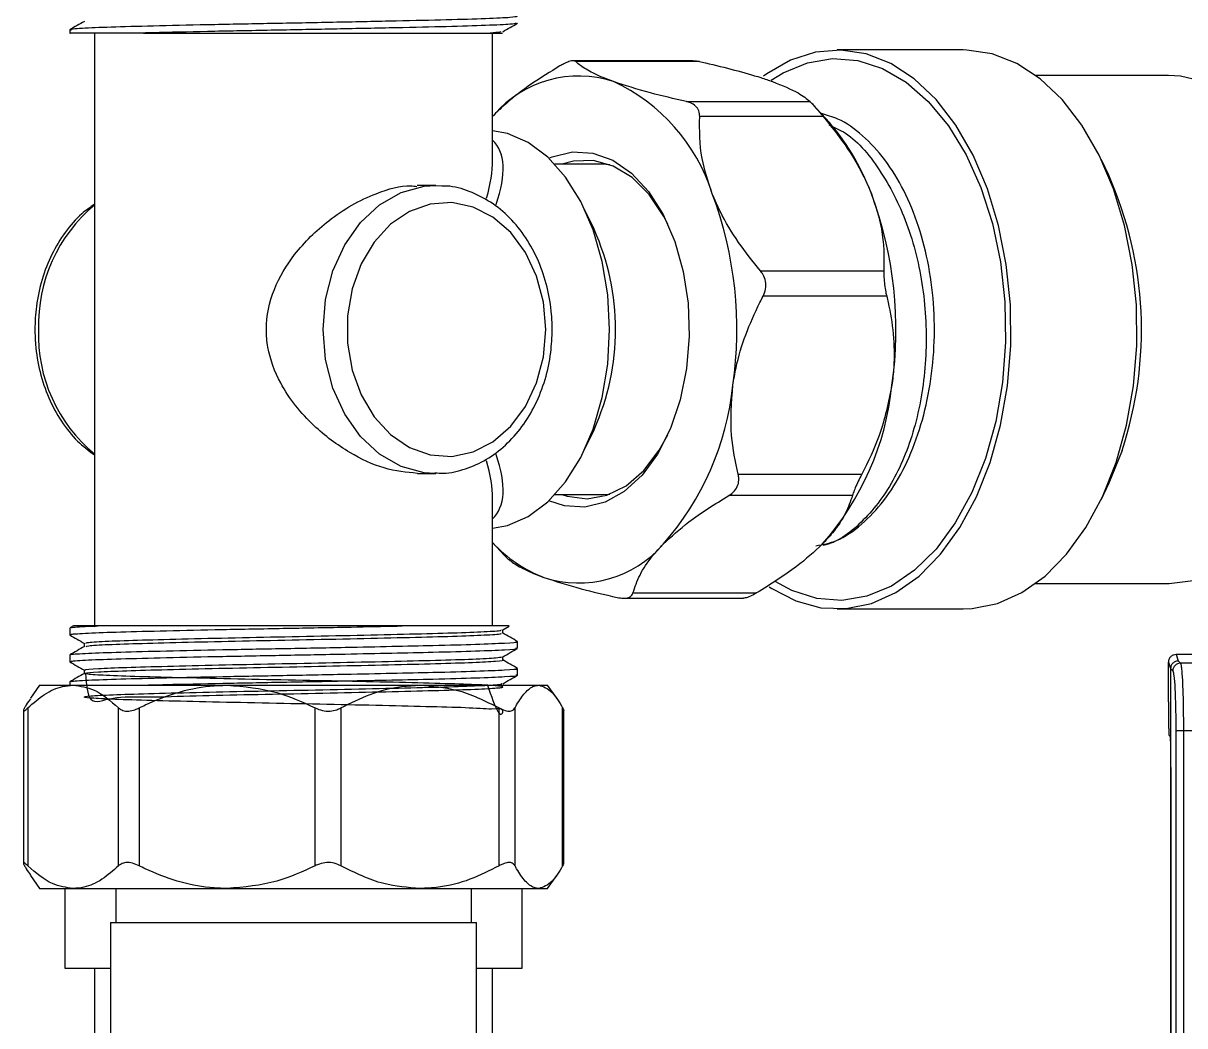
# Model space of a CAD drawing. Extents: x 75 to 2075, y 25 to 1460.
# Drawn here: x 728.7 to 814.5, y 749.4 to 823.4 of the extents above; entities that cross this region are included whole.
import ezdxf

# ---------------------------------------------------------------- set-up
doc = ezdxf.new("R2010")
doc.units = 0
doc.header["$LTSCALE"] = 5
doc.linetypes.add('SLD-KATı', pattern=[0])
doc.layers.get('0').update_dxf_attribs({"linetype": 'CONTINUOUS'})

msp = doc.modelspace()

# ---------------------------------------------------------------- linework, layer by layer
at = {"color": 7, "linetype": 'SLD-KATı'}
for p, q in [((732.153, 822.862), (732.153, 822.596)), ((733.991, 822.629), (733.991, 778.879)), ((763.366, 813.23), (763.366, 822.629)), ((798.094, 821.379), (788.798, 821.379)), ((778.146, 820.586), (769.312, 820.586)), ((778.626, 820.525), (769.504, 820.525)), ((813.261, 819.504), (803.441, 819.504)), ((777.676, 817.567), (786.798, 817.567)), ((787.951, 816.334), (786.909, 817.455)), ((763.366, 816.483), (763.481, 816.602)), ((787.771, 816.464), (778.649, 816.464)), ((771.478, 812.942), (767.968, 812.942)), ((772.016, 812.911), (771.478, 812.942)), ((808.836, 812.131), (808.295, 813.269)), ((759.179, 811.379), (757.787, 811.379)), ((759.179, 811.379), (759.617, 811.364)), ((770.852, 808.149), (770.132, 809.666)), ((783.126, 805.086), (792.248, 805.086)), ((792.451, 803.201), (783.329, 803.201)), ((770.132, 791.842), (770.852, 793.359)), ((757.815, 790.129), (759.179, 790.129)), ((781.489, 790.068), (790.611, 790.068)), ((808.295, 788.239), (808.836, 789.377)), ((763.366, 778.879), (763.366, 788.278)), ((767.968, 788.567), (771.478, 788.567)), ((771.478, 788.567), (772.016, 788.597)), ((789.924, 788.504), (780.802, 788.504)), ((763.366, 785.023), (764.218, 784.106)), ((803.441, 782.004), (813.261, 782.004)), ((773.723, 781.309), (782.845, 781.309)), ((773.041, 780.922), (781.875, 780.922)), ((788.798, 780.129), (798.094, 780.129)), ((732.153, 778.718), (732.153, 778.221)), ((732.439, 778.887), (732.162, 778.727)), ((764.121, 778.582), (764.594, 778.855)), ((764.13, 778.344), (764.13, 778.587)), ((733.227, 777.6), (733.227, 777.358)), ((765.204, 777.229), (765.204, 777.725)), ((732.153, 776.733), (732.153, 776.237)), ((813.808, 776.768), (813.966, 776.292)), ((890.993, 776.768), (813.808, 776.768)), ((764.13, 776.36), (764.13, 776.603)), ((813.246, 776.205), (813.404, 775.73)), ((813.246, 773.288), (813.246, 776.205)), ((813.966, 776.292), (814.13, 776.128)), ((890.671, 776.128), (814.13, 776.128)), ((733.227, 775.616), (733.227, 775.374)), ((765.204, 775.244), (765.204, 775.741)), ((813.568, 775.567), (813.404, 775.731)), ((813.404, 775.731), (813.404, 775.73)), ((813.404, 775.73), (813.404, 768.217)), ((729.928, 774.504), (729.253, 773.54)), ((729.928, 774.504), (732.416, 774.504)), ((732.153, 774.749), (732.153, 774.504)), ((732.416, 774.504), (743.778, 774.504)), ((743.778, 774.504), (758.011, 774.504)), ((758.011, 774.504), (766.777, 774.504)), ((766.777, 774.504), (767.428, 774.504)), ((768.104, 773.54), (767.428, 774.504)), ((728.734, 772.631), (728.734, 761.375)), ((729.066, 772.831), (729.066, 761.178)), ((735.766, 761.178), (735.766, 772.831)), ((737.281, 772.831), (737.281, 761.178)), ((750.275, 761.178), (750.275, 772.831)), ((752.173, 772.831), (752.173, 761.178)), ((763.849, 761.178), (763.849, 772.831)), ((765.018, 772.831), (765.018, 761.178)), ((768.536, 761.178), (768.536, 772.831)), ((768.623, 761.375), (768.623, 772.631)), ((813.288, 770.789), (813.361, 770.716)), ((813.789, 771.135), (813.789, 723.358)), ((814.35, 771.135), (813.789, 771.135)), ((814.35, 771.135), (814.35, 722.649)), ((890.451, 771.135), (814.35, 771.135)), ((813.404, 768.217), (813.404, 723.156)), ((813.435, 723.159), (813.435, 768.439)), ((729.253, 760.469), (729.928, 759.504)), ((767.428, 759.504), (768.104, 760.469)), ((729.928, 759.504), (732.416, 759.504)), ((731.803, 759.504), (731.803, 753.629)), ((732.416, 759.504), (743.778, 759.504)), ((735.553, 759.504), (735.553, 757.004)), ((743.778, 759.504), (758.011, 759.504)), ((758.011, 759.504), (766.777, 759.504)), ((761.803, 757.004), (761.803, 759.504)), ((765.553, 753.629), (765.553, 759.504)), ((766.777, 759.504), (767.428, 759.504)), ((735.178, 757.004), (735.178, 746.754)), ((735.178, 757.004), (762.178, 757.004)), ((762.178, 746.754), (762.178, 757.004)), ((731.803, 753.629), (735.178, 753.629)), ((733.991, 753.629), (733.991, 744.274)), ((762.178, 753.629), (765.553, 753.629)), ((763.366, 743.442), (763.366, 753.629))]:
    msp.add_line(p, q, dxfattribs=at)
at = {"color": 7, "linetype": 'SLD-KATı', "flags": 128}
for points in [[(800.086, 790.941), (800.855, 793.687), (801.367, 796.584), (801.611, 799.569), (801.581, 802.58), (801.28, 805.552), (800.712, 808.421), (799.891, 811.128), (798.832, 813.613), (797.561, 815.823), (796.102, 817.713), (794.488, 819.242), (792.752, 820.376), (790.932, 821.092), (789.067, 821.375), (787.196, 821.218), (785.359, 820.625), (783.595, 819.608), (783.37, 819.443)], [(809.382, 790.941), (810.151, 793.687), (810.663, 796.584), (810.907, 799.569), (810.877, 802.58), (810.576, 805.552), (810.008, 808.421), (809.187, 811.128), (808.128, 813.613), (806.857, 815.823), (805.398, 817.713), (803.784, 819.242), (802.048, 820.376), (800.228, 821.092), (798.363, 821.375), (798.094, 821.379)], [(783.92, 819.153), (784.801, 819.695), (786.602, 820.44), (788.453, 820.746), (790.311, 820.606), (792.135, 820.022), (793.884, 819.007), (795.52, 817.585), (797.006, 815.787), (798.309, 813.653), (799.399, 811.231), (800.252, 808.575), (800.849, 805.744), (801.178, 802.802), (801.229, 799.814), (801.003, 796.847), (800.504, 793.967), (799.744, 791.239)], [(823.523, 791.834), (824.25, 794.456), (824.72, 797.225), (824.921, 800.078), (824.848, 802.946), (824.504, 805.763), (823.897, 808.462), (823.04, 810.981), (821.954, 813.26), (820.664, 815.246), (819.201, 816.892), (817.599, 818.16), (815.894, 819.02), (814.128, 819.452), (813.261, 819.504)], [(763.366, 786.089), (764.454, 786.29), (765.993, 786.952), (767.437, 788.034), (768.742, 789.503), (769.868, 791.313), (770.782, 793.41), (771.455, 795.731), (771.867, 798.204), (772.006, 800.754), (771.867, 803.305), (771.455, 805.778), (770.782, 808.098), (769.868, 810.195), (768.742, 812.005), (767.437, 813.474), (765.993, 814.556), (764.454, 815.218), (763.366, 815.42)], [(767.52, 813.395), (767.772, 813.502), (769.262, 813.859), (770.768, 813.77), (772.239, 813.238), (773.623, 812.28), (774.874, 810.931), (775.95, 809.234), (776.814, 807.249), (777.435, 805.043), (777.794, 802.69), (777.878, 800.272), (777.684, 797.87)], [(776.298, 808.525), (776, 809.094), (774.913, 810.706), (773.656, 811.957), (772.274, 812.804), (770.818, 813.215), (769.339, 813.176), (768.478, 812.942)], [(767.296, 800.754), (767.124, 802.769), (766.617, 804.691), (765.799, 806.428), (764.708, 807.899), (763.394, 809.037), (761.92, 809.787), (760.354, 810.115), (758.769, 810.006), (757.24, 809.463), (755.838, 808.514), (754.629, 807.201), (753.668, 805.588), (753.002, 803.748), (752.661, 801.768), (752.661, 799.741), (753.002, 797.761), (753.668, 795.921), (754.629, 794.307), (755.838, 792.995), (757.24, 792.045), (758.769, 791.503), (760.354, 791.393), (761.92, 791.721), (763.394, 792.471), (764.708, 793.609), (765.799, 795.081), (766.617, 796.818), (767.124, 798.739), (767.296, 800.754)], [(777.684, 797.87), (777.219, 795.567), (776.498, 793.44), (775.546, 791.562), (774.396, 789.997), (773.086, 788.798), (771.662, 788.007), (770.171, 787.649), (768.665, 787.738), (767.52, 788.113)], [(768.478, 788.567), (768.86, 788.443), (770.334, 788.256), (771.804, 788.521), (773.215, 789.228), (774.518, 790.351), (775.665, 791.851), (776.298, 792.983)], [(799.744, 791.239), (798.74, 788.723), (797.513, 786.476), (796.091, 784.548), (794.507, 782.983), (792.795, 781.814), (790.994, 781.068), (789.143, 780.762), (787.286, 780.902), (785.461, 781.486), (784.221, 782.156)], [(809.824, 791.834), (808.856, 789.421), (808.836, 789.377)], [(813.261, 782.004), (813.287, 782.004), (815.068, 782.23), (816.806, 782.891), (818.461, 783.97), (819.995, 785.442), (821.37, 787.273), (822.556, 789.421), (823.523, 791.834)], [(783.787, 781.766), (783.963, 781.649), (785.746, 780.721), (787.593, 780.22), (789.467, 780.157), (791.326, 780.533), (793.131, 781.34), (794.843, 782.561), (796.427, 784.169), (797.849, 786.131), (799.077, 788.405), (800.086, 790.941)], [(798.094, 780.129), (798.763, 780.157), (800.622, 780.533), (802.427, 781.34), (804.139, 782.561), (805.723, 784.169), (807.145, 786.131), (808.373, 788.405), (809.382, 790.941)]]:
    msp.add_lwpolyline(points, dxfattribs=at)
at = {"color": 8, "linetype": 'SLD-KATı', "flags": 128}
msp.add_lwpolyline([(759.123, 790.129), (758.309, 790.187), (756.609, 790.649), (755.02, 791.553), (753.613, 792.858), (752.45, 794.509), (751.58, 796.433), (751.043, 798.545), (750.861, 800.754), (751.043, 802.963), (751.58, 805.076), (752.45, 806.999), (753.613, 808.65), (755.02, 809.956), (756.609, 810.859), (758.309, 811.321), (759.179, 811.379)], dxfattribs=at)
at = {"color": 7, "linetype": 'SLD-KATı'}
for centre, radius, start, end in [((769.707, 811.249), 8.211, 71.73784, 139.31259), ((766.564, 806.648), 13.652, 17.59746, 65.24843), ((774.953, 804.655), 17.474, 20.50371, 41.94101), ((783.082, 800.705), 28.174, 341.64764, 23.92658), ((752.851, 800.748), 28.545, 351.71387, 20.5647), ((764.594, 800.748), 28.545, 351.71388, 20.5647), ((754.365, 800.754), 18.07, 335.84221, 24.15779), ((760.246, 798.792), 20.965, 318.52182, 354.09175), ((771.988, 798.792), 20.965, 318.52182, 354.09175), ((770.797, 791.927), 10.142, 222.88281, 248.94205), ((769.726, 790.259), 8.211, 251.73656, 319.31387), ((814.132, 775.565), 0.564, 90.18704, 179.81747)]:
    msp.add_arc(centre, radius, start, end, dxfattribs=at)
at = {"color": 8, "linetype": 'SLD-KATı'}
for centre, radius, start, end in [((741.326, 801.115), 11.471, 129.74893, 181.80442), ((741.188, 800.331), 11.336, 177.86137, 230.58528)]:
    msp.add_arc(centre, radius, start, end, dxfattribs=at)
for major_axis, ratio, start_param, end_param in [((14.787, 13.871), 0.326543, 5.727039, 6.304488), ((13.703, 15.209), 0.347543, 5.670344, 5.915036), ((14.787, -13.871), 0.326543, 6.261883, 6.838978), ((-13.703, 15.209), 0.347543, 3.509742, 3.756114)]:
    msp.add_ellipse((748.678, 800.754), major_axis=major_axis, ratio=ratio, start_param=start_param, end_param=end_param, dxfattribs=at)
at = {"color": 7, "linetype": 'SLD-KATı'}
msp.add_ellipse((748.678, 800.754), major_axis=(13.703, 15.209), ratio=0.347543, start_param=5.915036, end_param=5.939525, dxfattribs=at)
for points, knots in [([(765.174, 823.853), (765.078, 823.827), (764.878, 823.772), (763.016, 823.683), (760.115, 823.594), (756.31, 823.511), (751.928, 823.419), (747.29, 823.331), (742.757, 823.247), (738.692, 823.154), (735.369, 823.069), (733.151, 822.982), (732.103, 822.91), (732.255, 822.872), (732.293, 822.862)], [0, 0, 0, 0, 0.082909, 0.17225, 0.261164, 0.348681, 0.438201, 0.526679, 0.61453, 0.704119, 0.79208, 0.880436, 0.969983, 1, 1, 1, 1]), ([(733.236, 823.492), (733.057, 823.389), (732.699, 823.182), (732.341, 822.975), (732.162, 822.871)], [0, 0, 0, 0, 0.499978, 1, 1, 1, 1]), ([(765.107, 823.347), (765.018, 823.324), (764.82, 823.273), (763.011, 823.187), (760.117, 823.098), (756.309, 823.014), (751.929, 822.923), (747.288, 822.835), (742.764, 822.751), (739.562, 822.679), (737.994, 822.639), (737.603, 822.629)], [0, 0, 0, 0, 0.1000575, 0.2235627, 0.3464787, 0.4674639, 0.5912171, 0.7135311, 0.8349766, 0.9588253, 1, 1, 1, 1]), ([(764.121, 822.726), (764.3, 822.83), (764.658, 823.037), (765.016, 823.244), (765.195, 823.347)], [0, 0, 0, 0, 0.499993, 1, 1, 1, 1]), ([(737.603, 822.629), (736.959, 822.629), (735.549, 822.629), (733.888, 822.629), (732.712, 822.629), (732.149, 822.629), (732.212, 822.629), (732.23, 822.629)], [0, 0, 0, 0, 0.1969975, 0.4317696, 0.6665412, 0.9013125, 1, 1, 1, 1]), ([(737.603, 822.629), (738.304, 822.629), (739.714, 822.629), (742.135, 822.629), (744.732, 822.629), (747.459, 822.629), (750.218, 822.629), (752.9, 822.629), (755.423, 822.629), (757.724, 822.629), (759.746, 822.629), (761.413, 822.629), (762.544, 822.629), (763.021, 822.629), (763.198, 822.629)], [0, 0, 0, 0, 0.084586, 0.170323, 0.256059, 0.344446, 0.432817, 0.519788, 0.606759, 0.692802, 0.778832, 0.864215, 0.949598, 1, 1, 1, 1]), ([(763.975, 822.727), (763.983, 822.713), (764.002, 822.681), (763.484, 822.647), (763.198, 822.629)], [0, 0, 0, 0, 0.4470872, 1, 1, 1, 1]), ([(763.198, 822.629), (763.253, 822.629), (763.527, 822.629), (763.948, 822.629), (764.047, 822.629), (764.101, 822.629)], [0, 0, 0, 0, 0.102323, 0.512405, 1, 1, 1, 1]), ([(769.504, 820.525), (769.453, 820.554), (769.35, 820.612), (769.026, 820.546), (768.666, 820.39), (768.427, 820.253), (768.331, 820.199)], [0, 0, 0, 0, 0.280697, 0.562836, 0.825758, 1, 1, 1, 1]), ([(772.28, 819.046), (772.021, 819.144), (771.268, 819.427), (770.321, 819.895), (769.763, 820.284), (769.541, 820.491), (769.504, 820.525)], [0, 0, 0, 0, 0.191128, 0.553706, 0.926736, 1, 1, 1, 1]), ([(778.147, 820.572), (778.203, 820.576), (778.347, 820.585), (778.521, 820.548), (778.626, 820.525)], [0, 0, 0, 0, 0.393402, 1, 1, 1, 1]), ([(778.626, 820.525), (778.777, 820.491), (779.676, 820.289), (781.27, 819.9), (782.913, 819.432), (783.741, 819.144), (784.023, 819.046)], [0, 0, 0, 0, 0.073265, 0.436542, 0.80887, 1, 1, 1, 1]), ([(768.331, 820.199), (767.622, 819.762), (766.184, 818.878), (764.571, 817.651), (763.772, 816.882), (763.481, 816.602)], [0, 0, 0, 0, 0.382411, 0.774655, 1, 1, 1, 1]), ([(777.676, 817.567), (776.759, 817.778), (774.715, 818.249), (773.145, 818.763), (772.28, 819.046)], [0, 0, 0, 0, 0.448992, 1, 1, 1, 1]), ([(784.023, 819.046), (784.723, 818.763), (785.993, 818.249), (786.549, 817.778), (786.798, 817.567)], [0, 0, 0, 0, 0.551008, 1, 1, 1, 1]), ([(778.649, 816.464), (778.643, 816.608), (778.629, 816.897), (778.38, 817.253), (778.036, 817.47), (777.779, 817.539), (777.676, 817.567)], [0, 0, 0, 0, 0.280691, 0.562829, 0.825758, 1, 1, 1, 1]), ([(786.798, 817.567), (786.847, 817.518), (786.945, 817.42), (787.216, 817.116), (787.507, 816.778), (787.696, 816.554), (787.771, 816.464)], [0, 0, 0, 0, 0.280691, 0.562828, 0.825748, 1, 1, 1, 1]), ([(779.578, 810.775), (779.286, 811.654), (778.629, 813.631), (778.642, 815.452), (778.649, 816.464)], [0, 0, 0, 0, 0.444647, 1, 1, 1, 1]), ([(787.228, 784.797), (787.74, 784.889), (788.913, 785.098), (790.613, 786.314), (792.28, 788.055), (793.697, 790.318), (794.814, 792.973), (795.586, 795.929), (795.985, 799.07), (795.995, 802.276), (795.615, 805.424), (794.861, 808.392), (793.761, 811.065), (792.358, 813.349), (790.702, 815.123), (789.1, 816.277), (788.038, 816.568), (787.629, 816.68)], [0, 0, 0, 0, 0.053955, 0.123383, 0.19281, 0.262238, 0.331665, 0.401093, 0.47052, 0.539949, 0.609376, 0.678804, 0.748231, 0.817659, 0.887087, 0.956514, 1, 1, 1, 1]), ([(787.771, 816.464), (788.323, 815.774), (789.44, 814.375), (790.61, 812.435), (791.13, 811.219), (791.32, 810.775)], [0, 0, 0, 0, 0.3824072, 0.7746522, 1, 1, 1, 1]), ([(788.18, 815.853), (788.593, 815.67), (790.051, 815.026), (792.152, 812.432), (794.168, 808.409), (795.302, 803.578), (795.479, 798.492), (794.693, 793.632), (793.023, 789.411), (790.646, 786.379), (788.756, 785.001), (787.765, 784.818), (787.761, 784.817)], [0, 0, 0, 0, 0.047154, 0.166454, 0.285243, 0.404617, 0.523335, 0.642774, 0.761425, 0.880927, 0.999517, 1, 1, 1, 1]), ([(757.815, 790.136), (757.005, 790.214), (755.384, 790.372), (752.671, 791.646), (749.931, 793.695), (747.757, 796.371), (746.795, 798.942), (746.579, 801.318), (747.101, 803.764), (748.768, 806.512), (750.848, 808.551), (752.973, 809.979), (755.024, 810.926), (756.748, 811.457), (757.631, 811.331), (757.782, 811.31)], [0, 0, 0, 0, 0.085062, 0.170142, 0.266763, 0.381425, 0.462075, 0.499942, 0.586534, 0.672366, 0.774591, 0.835246, 0.89581, 0.98216, 1, 1, 1, 1]), ([(767.768, 800.754), (767.758, 801.125), (767.732, 802.181), (767.438, 803.903), (766.797, 805.821), (765.859, 807.555), (764.661, 809.032), (763.247, 810.204), (761.673, 810.974), (760.444, 811.347), (759.765, 811.333), (759.649, 811.33)], [0, 0, 0, 0, 0.069897, 0.199351, 0.329162, 0.459156, 0.589125, 0.718624, 0.84704, 0.973901, 1, 1, 1, 1]), ([(783.126, 805.086), (782.575, 805.777), (781.457, 807.175), (780.288, 809.116), (779.768, 810.332), (779.578, 810.775)], [0, 0, 0, 0, 0.382416, 0.774652, 1, 1, 1, 1]), ([(791.32, 810.775), (791.612, 809.896), (792.269, 807.92), (792.256, 806.098), (792.248, 805.086)], [0, 0, 0, 0, 0.4446382, 1, 1, 1, 1]), ([(733.991, 809.99), (733.669, 809.767), (732.863, 809.209), (731.788, 807.951), (730.79, 806.318), (730.069, 804.461), (729.67, 802.578), (729.565, 800.952), (729.633, 799.327), (729.916, 797.606), (730.56, 795.686), (731.501, 793.959), (732.643, 792.508), (733.559, 791.817), (733.991, 791.492)], [0, 0, 0, 0, 0.059854, 0.149778, 0.240533, 0.331859, 0.423507, 0.499698, 0.549322, 0.641233, 0.733392, 0.82568, 0.917952, 1, 1, 1, 1]), ([(783.329, 803.201), (783.404, 803.376), (783.555, 803.726), (783.546, 804.296), (783.376, 804.758), (783.197, 804.993), (783.126, 805.086)], [0, 0, 0, 0, 0.280694, 0.562841, 0.825766, 1, 1, 1, 1]), ([(792.248, 805.086), (792.244, 804.931), (792.237, 804.621), (792.286, 804.062), (792.364, 803.574), (792.426, 803.307), (792.451, 803.201)], [0, 0, 0, 0, 0.280687, 0.562843, 0.825759, 1, 1, 1, 1]), ([(781.099, 796.634), (781.17, 797.069), (781.378, 798.328), (782.015, 800.405), (782.774, 802.134), (783.251, 803.05), (783.329, 803.201)], [0, 0, 0, 0, 0.191126, 0.553707, 0.926741, 1, 1, 1, 1]), ([(792.451, 803.201), (792.487, 803.05), (792.702, 802.154), (792.98, 800.427), (793.039, 798.35), (792.891, 797.069), (792.841, 796.634)], [0, 0, 0, 0, 0.07326, 0.436547, 0.808872, 1, 1, 1, 1]), ([(759.115, 790.176), (759.319, 790.162), (760.076, 790.109), (761.377, 790.429), (762.934, 791.115), (764.348, 792.178), (765.573, 793.549), (766.567, 795.192), (767.285, 797.047), (767.699, 798.931), (767.746, 800.185), (767.768, 800.754)], [0, 0, 0, 0, 0.044148, 0.164064, 0.283859, 0.404411, 0.526176, 0.649067, 0.77273, 0.896826, 1, 1, 1, 1]), ([(781.489, 790.068), (781.286, 791.006), (780.835, 793.095), (781.005, 795.377), (781.099, 796.634)], [0, 0, 0, 0, 0.448994, 1, 1, 1, 1]), ([(792.841, 796.634), (792.582, 795.377), (792.113, 793.095), (791.076, 791.006), (790.611, 790.068)], [0, 0, 0, 0, 0.551007, 1, 1, 1, 1]), ([(780.802, 788.504), (780.949, 788.607), (781.244, 788.814), (781.497, 789.264), (781.559, 789.701), (781.509, 789.963), (781.489, 790.068)], [0, 0, 0, 0, 0.280688, 0.562841, 0.825763, 1, 1, 1, 1]), ([(790.611, 790.068), (790.523, 789.898), (790.347, 789.556), (790.127, 789.07), (789.989, 788.719), (789.943, 788.565), (789.924, 788.504)], [0, 0, 0, 0, 0.280679, 0.562814, 0.825757, 1, 1, 1, 1]), ([(775.952, 784.907), (776.553, 785.463), (777.904, 786.712), (779.767, 787.864), (780.802, 788.504)], [0, 0, 0, 0, 0.444646, 1, 1, 1, 1]), ([(789.924, 788.504), (789.775, 788.068), (789.471, 787.183), (788.67, 785.956), (787.956, 785.187), (787.695, 784.907)], [0, 0, 0, 0, 0.382411, 0.774654, 1, 1, 1, 1]), ([(773.723, 781.309), (773.872, 781.746), (774.176, 782.63), (774.977, 783.857), (775.692, 784.626), (775.952, 784.907)], [0, 0, 0, 0, 0.382411, 0.7746545, 1, 1, 1, 1]), ([(787.695, 784.907), (787.094, 784.351), (785.743, 783.101), (783.88, 781.949), (782.845, 781.309)], [0, 0, 0, 0, 0.4446463, 1, 1, 1, 1]), ([(764.219, 784.107), (764.242, 784.081), (764.315, 784.001), (764.352, 783.965), (764.377, 783.941)], [0, 0, 0, 0, 0.320916, 1, 1, 1, 1]), ([(764.377, 783.941), (764.414, 783.907), (764.631, 783.705), (765.186, 783.317), (766.128, 782.849), (766.894, 782.56), (767.153, 782.462)], [0, 0, 0, 0, 0.0732651, 0.4365445, 0.8088734, 1, 1, 1, 1]), ([(767.153, 782.462), (768.018, 782.179), (769.588, 781.665), (771.632, 781.195), (772.549, 780.983)], [0, 0, 0, 0, 0.55101, 1, 1, 1, 1]), ([(772.549, 780.983), (772.715, 780.955), (773.048, 780.897), (773.434, 780.963), (773.649, 781.118), (773.702, 781.255), (773.723, 781.309)], [0, 0, 0, 0, 0.280697, 0.562836, 0.825755, 1, 1, 1, 1]), ([(782.845, 781.309), (782.692, 781.225), (782.386, 781.055), (782.043, 780.929), (781.918, 780.934), (781.875, 780.936)], [0, 0, 0, 0, 0.393831, 0.78967, 1, 1, 1, 1]), ([(732.31, 778.221), (732.277, 778.235), (732.176, 778.277), (733.38, 778.354), (735.761, 778.439), (739.199, 778.526), (743.348, 778.618), (747.916, 778.702), (752.213, 778.784), (755.111, 778.845), (756.444, 778.874), (756.701, 778.879)], [0, 0, 0, 0, 0.063566, 0.199001, 0.331975, 0.465548, 0.600919, 0.733318, 0.867587, 0.974463, 1, 1, 1, 1]), ([(732.306, 778.728), (732.286, 778.738), (732.207, 778.777), (733.061, 778.83), (733.997, 778.869), (734.231, 778.879)], [0, 0, 0, 0, 0.209687, 0.802807, 1, 1, 1, 1]), ([(734.231, 778.879), (733.867, 778.879), (733.134, 778.879), (732.535, 778.879), (732.473, 778.879), (732.443, 778.879)], [0, 0, 0, 0, 0.340551, 0.685732, 1, 1, 1, 1]), ([(733.337, 777.6), (733.357, 777.622), (733.402, 777.674), (734.869, 777.758), (737.384, 777.841), (740.804, 777.931), (744.821, 778.022), (749.139, 778.104), (753.42, 778.195), (757.331, 778.285), (760.597, 778.368), (762.874, 778.46), (764.04, 778.53), (763.992, 778.571), (763.978, 778.583)], [0, 0, 0, 0, 0.067635, 0.158046, 0.246415, 0.336353, 0.426552, 0.514837, 0.605079, 0.694957, 0.783358, 0.873793, 0.963243, 1, 1, 1, 1]), ([(756.7, 778.879), (755.562, 778.879), (753.444, 778.879), (750.046, 778.879), (746.791, 778.879), (743.603, 778.879), (740.608, 778.879), (737.934, 778.879), (735.759, 778.879), (734.71, 778.879), (734.231, 778.879)], [0, 0, 0, 0, 0.145029, 0.270042, 0.395055, 0.520068, 0.645081, 0.770095, 0.895108, 1, 1, 1, 1]), ([(764.58, 778.879), (764.593, 778.879), (764.637, 778.879), (764.249, 778.879), (763.428, 778.879), (762.165, 778.879), (760.506, 778.879), (758.659, 778.879), (757.298, 778.879), (756.701, 778.879)], [0, 0, 0, 0, 0.0650653, 0.2240189, 0.3848891, 0.5457593, 0.7090581, 0.8723682, 1, 1, 1, 1]), ([(732.162, 778.21), (732.341, 778.107), (732.699, 777.9), (733.057, 777.693), (733.236, 777.59)], [0, 0, 0, 0, 0.500006, 1, 1, 1, 1]), ([(732.306, 776.743), (732.286, 776.753), (732.207, 776.793), (733.39, 776.866), (735.758, 776.951), (739.2, 777.038), (743.348, 777.13), (747.915, 777.213), (752.216, 777.296), (755.964, 777.374), (759.315, 777.448), (762.315, 777.528), (764.379, 777.62), (765.307, 777.682), (765.124, 777.718), (765.09, 777.725)], [0, 0, 0, 0, 0.032, 0.122517, 0.211389, 0.300661, 0.391135, 0.479622, 0.56936, 0.64079, 0.710865, 0.799934, 0.890437, 0.979047, 1, 1, 1, 1]), ([(733.376, 777.364), (733.397, 777.382), (733.451, 777.43), (734.876, 777.51), (737.383, 777.593), (740.804, 777.683), (744.821, 777.774), (749.139, 777.856), (753.42, 777.947), (757.331, 778.037), (760.595, 778.12), (762.882, 778.212), (764.073, 778.286), (764.007, 778.33), (763.984, 778.345)], [0, 0, 0, 0, 0.055795, 0.146304, 0.234769, 0.324804, 0.415101, 0.503482, 0.593821, 0.683797, 0.772294, 0.862827, 0.952374, 1, 1, 1, 1]), ([(765.195, 777.735), (765.016, 777.838), (764.658, 778.045), (764.3, 778.252), (764.121, 778.355)], [0, 0, 0, 0, 0.500023, 1, 1, 1, 1]), ([(733.236, 777.363), (733.057, 777.26), (732.699, 777.053), (732.341, 776.846), (732.162, 776.743)], [0, 0, 0, 0, 0.499993, 1, 1, 1, 1]), ([(732.31, 776.237), (732.277, 776.251), (732.176, 776.293), (733.38, 776.37), (735.761, 776.455), (739.199, 776.542), (743.348, 776.634), (747.915, 776.717), (752.216, 776.8), (755.964, 776.878), (759.315, 776.951), (762.315, 777.032), (764.379, 777.124), (765.307, 777.186), (765.124, 777.222), (765.09, 777.229)], [0, 0, 0, 0, 0.042043, 0.13162, 0.21957, 0.307916, 0.397452, 0.485021, 0.573828, 0.644516, 0.713865, 0.802009, 0.891574, 0.979264, 1, 1, 1, 1]), ([(764.121, 776.598), (764.3, 776.701), (764.658, 776.908), (765.016, 777.115), (765.195, 777.218)], [0, 0, 0, 0, 0.499993, 1, 1, 1, 1]), ([(813.808, 776.768), (813.742, 776.761), (813.605, 776.747), (813.452, 776.651), (813.353, 776.542), (813.293, 776.442), (813.253, 776.327), (813.248, 776.246), (813.246, 776.205)], [0, 0, 0, 0, 0.223936, 0.46472, 0.592103, 0.723781, 0.859676, 1, 1, 1, 1]), ([(732.162, 776.226), (732.341, 776.123), (732.699, 775.916), (733.057, 775.709), (733.236, 775.605)], [0, 0, 0, 0, 0.500006, 1, 1, 1, 1]), ([(733.328, 775.379), (733.382, 774.573), (733.497, 772.855), (735.194, 773.723), (737.86, 773.592), (741.39, 773.741), (745.475, 773.815), (749.81, 773.902), (754.053, 773.993), (757.884, 774.081), (761.01, 774.165), (763.183, 774.257), (764.239, 774.343), (764.103, 774.429), (762.777, 774.521), (760.364, 774.605), (757.056, 774.694), (753.102, 774.785), (748.805, 774.868), (744.5, 774.958), (740.518, 775.049), (737.162, 775.132), (734.691, 775.223), (733.302, 775.312), (733.091, 775.395), (734.079, 775.487), (736.197, 775.574), (739.27, 775.659), (743.065, 775.752), (747.297, 775.837), (751.634, 775.924), (755.742, 776.016), (759.301, 776.099), (762.079, 776.188), (763.693, 776.28), (764.337, 776.336), (764.093, 776.368), (764.072, 776.371)], [0, 0, 0, 0, 0.0263, 0.05597, 0.084998, 0.114659, 0.144228, 0.173286, 0.203015, 0.232448, 0.261601, 0.291362, 0.320625, 0.349936, 0.379692, 0.408813, 0.438286, 0.468, 0.497044, 0.526644, 0.556279, 0.585311, 0.615002, 0.644524, 0.67361, 0.703356, 0.732728, 0.761933, 0.791697, 0.820898, 0.850275, 0.88002, 0.909103, 0.938629, 0.968318, 0.997349, 1, 1, 1, 1]), ([(733.355, 775.617), (733.319, 775.626), (733.171, 775.664), (734.131, 775.735), (736.183, 775.822), (739.274, 775.907), (743.064, 776), (747.297, 776.085), (751.635, 776.172), (755.739, 776.264), (759.312, 776.347), (762.037, 776.436), (763.755, 776.523), (763.955, 776.574), (764.045, 776.598)], [0, 0, 0, 0, 0.02871, 0.119221, 0.208596, 0.297464, 0.388029, 0.476885, 0.566273, 0.656781, 0.745278, 0.835119, 0.925457, 1, 1, 1, 1]), ([(765.195, 775.75), (765.016, 775.854), (764.658, 776.061), (764.3, 776.268), (764.121, 776.371)], [0, 0, 0, 0, 0.499993, 1, 1, 1, 1]), ([(813.966, 776.292), (813.921, 776.289), (813.832, 776.283), (813.71, 776.235), (813.608, 776.168), (813.505, 776.064), (813.421, 775.916), (813.409, 775.789), (813.404, 775.731)], [0, 0, 0, 0, 0.155049, 0.30156, 0.439594, 0.569029, 0.801372, 1, 1, 1, 1]), ([(814.13, 776.128), (814.147, 776.083), (814.181, 775.998), (814.235, 775.509), (814.293, 774.579), (814.34, 773.016), (814.347, 771.752), (814.35, 771.135)], [0, 0, 0, 0, 0.151414, 0.2855039, 0.5009215, 0.7567793, 1, 1, 1, 1]), ([(733.236, 775.379), (733.057, 775.275), (732.699, 775.068), (732.341, 774.862), (732.162, 774.758)], [0, 0, 0, 0, 0.500008, 1, 1, 1, 1]), ([(732.306, 774.759), (732.286, 774.769), (732.207, 774.808), (733.39, 774.881), (735.758, 774.966), (739.2, 775.053), (743.348, 775.145), (747.915, 775.229), (752.216, 775.312), (755.964, 775.39), (759.315, 775.463), (762.315, 775.543), (764.379, 775.636), (765.307, 775.698), (765.124, 775.734), (765.09, 775.741)], [0, 0, 0, 0, 0.032, 0.122517, 0.211389, 0.300661, 0.391135, 0.479622, 0.56936, 0.64079, 0.710865, 0.799934, 0.890437, 0.979047, 1, 1, 1, 1]), ([(737.229, 774.504), (737.894, 774.522), (739.654, 774.569), (743.372, 774.649), (747.909, 774.733), (752.217, 774.816), (755.964, 774.894), (759.315, 774.967), (762.315, 775.047), (764.379, 775.14), (765.307, 775.201), (765.124, 775.238), (765.09, 775.244)], [0, 0, 0, 0, 0.072795, 0.192748, 0.310067, 0.429044, 0.523748, 0.616656, 0.734746, 0.854738, 0.97222, 1, 1, 1, 1]), ([(764.121, 774.613), (764.3, 774.717), (764.658, 774.924), (765.016, 775.13), (765.195, 775.234)], [0, 0, 0, 0, 0.499993, 1, 1, 1, 1]), ([(813.568, 775.567), (813.596, 775.481), (813.655, 775.302), (813.729, 774.262), (813.779, 772.8), (813.786, 771.676), (813.789, 771.135)], [0, 0, 0, 0, 0.240927, 0.500224, 0.759378, 1, 1, 1, 1]), ([(729.066, 772.831), (729.472, 773.188), (730.296, 773.912), (731.439, 774.431), (732.155, 774.485), (732.416, 774.504)], [0, 0, 0, 0, 0.382412, 0.774654, 1, 1, 1, 1]), ([(732.416, 774.504), (732.934, 774.436), (734.098, 774.281), (735.17, 773.349), (735.766, 772.831)], [0, 0, 0, 0, 0.444644, 1, 1, 1, 1]), ([(762.992, 774.504), (763.267, 773.706), (763.909, 771.841), (764.326, 772.882), (763.475, 772.685), (761.507, 772.851), (758.548, 772.914), (754.835, 773.012), (750.642, 773.097), (746.299, 773.183), (742.145, 773.275), (738.489, 773.36), (735.613, 773.447), (733.75, 773.539), (733.033, 773.622), (733.516, 773.712), (735.172, 773.803), (737.866, 773.886), (741.388, 773.976), (745.476, 774.066), (749.809, 774.149), (754.054, 774.241), (757.88, 774.329), (761.026, 774.413), (763.124, 774.506), (764.129, 774.57), (764.027, 774.606), (764.006, 774.614)], [0, 0, 0, 0, 0.030789, 0.071917, 0.113991, 0.155755, 0.196982, 0.239121, 0.280661, 0.322079, 0.364231, 0.405539, 0.447201, 0.489313, 0.530477, 0.572336, 0.614357, 0.65547, 0.697477, 0.739355, 0.78051, 0.822614, 0.864299, 0.905588, 0.947738, 0.989182, 1, 1, 1, 1]), ([(737.281, 772.831), (737.43, 772.904), (738.317, 773.339), (740.026, 774.002), (742.081, 774.45), (743.348, 774.49), (743.778, 774.504)], [0, 0, 0, 0, 0.073267, 0.436543, 0.808871, 1, 1, 1, 1]), ([(743.778, 774.504), (745.022, 774.399), (747.28, 774.208), (749.347, 773.257), (750.275, 772.831)], [0, 0, 0, 0, 0.55101, 1, 1, 1, 1]), ([(752.173, 772.831), (752.881, 773.188), (754.317, 773.912), (756.308, 774.431), (757.556, 774.485), (758.011, 774.504)], [0, 0, 0, 0, 0.382411, 0.774653, 1, 1, 1, 1]), ([(758.011, 774.504), (758.913, 774.436), (760.941, 774.281), (762.811, 773.349), (763.849, 772.831)], [0, 0, 0, 0, 0.444644, 1, 1, 1, 1]), ([(765.018, 772.831), (765.058, 772.904), (765.298, 773.339), (765.761, 774.002), (766.317, 774.45), (766.66, 774.49), (766.777, 774.504)], [0, 0, 0, 0, 0.073267, 0.436543, 0.808871, 1, 1, 1, 1]), ([(766.777, 774.504), (767.114, 774.399), (767.725, 774.208), (768.285, 773.257), (768.536, 772.831)], [0, 0, 0, 0, 0.551011, 1, 1, 1, 1]), ([(729.268, 773.509), (729.158, 773.368), (729.006, 773.171), (728.861, 772.905), (728.821, 772.831)], [0, 0, 0, 0, 0.721888, 1, 1, 1, 1]), ([(813.246, 773.288), (813.246, 772.977), (813.247, 772.497), (813.252, 771.92), (813.258, 771.524), (813.265, 771.201), (813.275, 770.886), (813.283, 770.827), (813.288, 770.789)], [0, 0, 0, 0, 0.239657, 0.369729, 0.499968, 0.630049, 0.760299, 1, 1, 1, 1]), ([(728.821, 772.831), (728.785, 772.757), (728.712, 772.61), (728.753, 772.571), (728.889, 772.664), (729.015, 772.783), (729.066, 772.831)], [0, 0, 0, 0, 0.2806955, 0.562835, 0.8257563, 1, 1, 1, 1]), ([(735.766, 772.831), (735.863, 772.757), (736.057, 772.61), (736.491, 772.571), (736.918, 772.664), (737.178, 772.783), (737.281, 772.831)], [0, 0, 0, 0, 0.280697, 0.562837, 0.825756, 1, 1, 1, 1]), ([(750.275, 772.831), (750.449, 772.757), (750.796, 772.61), (751.369, 772.571), (751.837, 772.664), (752.077, 772.783), (752.173, 772.831)], [0, 0, 0, 0, 0.2806958, 0.562835, 0.8257545, 1, 1, 1, 1]), ([(763.849, 772.831), (763.997, 772.757), (764.295, 772.61), (764.67, 772.571), (764.905, 772.664), (764.986, 772.783), (765.018, 772.831)], [0, 0, 0, 0, 0.280697, 0.562836, 0.825753, 1, 1, 1, 1]), ([(768.536, 772.831), (768.58, 772.747), (768.635, 772.646), (768.615, 772.633), (768.612, 772.631)], [0, 0, 0, 0, 0.822914, 1, 1, 1, 1]), ([(813.361, 770.716), (813.366, 770.678), (813.375, 770.619), (813.385, 770.304), (813.391, 769.981), (813.397, 769.586), (813.402, 769.008), (813.403, 768.528), (813.404, 768.217)], [0, 0, 0, 0, 0.239697, 0.369769, 0.500022, 0.630095, 0.760328, 1, 1, 1, 1]), ([(729.066, 761.178), (728.987, 761.251), (728.828, 761.398), (728.723, 761.438), (728.735, 761.345), (728.797, 761.225), (728.821, 761.178)], [0, 0, 0, 0, 0.280688, 0.562828, 0.825743, 1, 1, 1, 1]), ([(737.281, 761.178), (737.113, 761.251), (736.776, 761.398), (736.303, 761.438), (735.967, 761.345), (735.824, 761.225), (735.766, 761.178)], [0, 0, 0, 0, 0.28069, 0.562826, 0.825741, 1, 1, 1, 1]), ([(752.173, 761.178), (752.014, 761.251), (751.697, 761.398), (751.133, 761.438), (750.645, 761.345), (750.381, 761.225), (750.275, 761.178)], [0, 0, 0, 0, 0.280691, 0.562829, 0.825745, 1, 1, 1, 1]), ([(765.018, 761.178), (764.962, 761.251), (764.849, 761.398), (764.525, 761.438), (764.171, 761.345), (763.941, 761.225), (763.849, 761.178)], [0, 0, 0, 0, 0.280693, 0.562829, 0.825744, 1, 1, 1, 1]), ([(768.61, 761.375), (768.611, 761.359), (768.614, 761.325), (768.562, 761.228), (768.536, 761.178)], [0, 0, 0, 0, 0.489087, 1, 1, 1, 1]), ([(728.821, 761.178), (728.861, 761.104), (729.006, 760.837), (729.158, 760.639), (729.268, 760.496)], [0, 0, 0, 0, 0.2779762, 1, 1, 1, 1]), ([(732.416, 759.504), (731.898, 759.573), (730.734, 759.727), (729.662, 760.66), (729.066, 761.178)], [0, 0, 0, 0, 0.444643, 1, 1, 1, 1]), ([(735.766, 761.178), (735.36, 760.82), (734.536, 760.096), (733.393, 759.577), (732.677, 759.524), (732.416, 759.504)], [0, 0, 0, 0, 0.38241, 0.774652, 1, 1, 1, 1]), ([(743.778, 759.504), (743.348, 759.518), (742.103, 759.557), (740.047, 759.999), (738.337, 760.66), (737.43, 761.105), (737.281, 761.178)], [0, 0, 0, 0, 0.191128, 0.553705, 0.926738, 1, 1, 1, 1]), ([(750.275, 761.178), (749.347, 760.751), (747.28, 759.801), (745.022, 759.609), (743.778, 759.504)], [0, 0, 0, 0, 0.44899, 1, 1, 1, 1]), ([(758.011, 759.504), (757.109, 759.573), (755.081, 759.727), (753.211, 760.66), (752.173, 761.178)], [0, 0, 0, 0, 0.444644, 1, 1, 1, 1]), ([(763.849, 761.178), (763.14, 760.82), (761.705, 760.096), (759.714, 759.577), (758.466, 759.524), (758.011, 759.504)], [0, 0, 0, 0, 0.382411, 0.774653, 1, 1, 1, 1]), ([(766.777, 759.504), (766.66, 759.518), (766.323, 759.557), (765.767, 759.999), (765.304, 760.66), (765.058, 761.105), (765.018, 761.178)], [0, 0, 0, 0, 0.191127, 0.553706, 0.926738, 1, 1, 1, 1]), ([(768.536, 761.178), (768.285, 760.751), (767.725, 759.801), (767.114, 759.609), (766.777, 759.504)], [0, 0, 0, 0, 0.448989, 1, 1, 1, 1])]:
    msp.add_open_spline(points, degree=3, knots=knots, dxfattribs=at)

doc.saveas('drawing.dxf')
